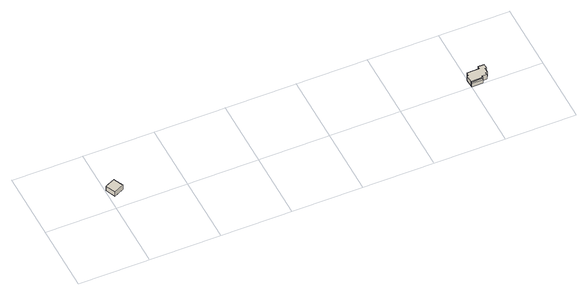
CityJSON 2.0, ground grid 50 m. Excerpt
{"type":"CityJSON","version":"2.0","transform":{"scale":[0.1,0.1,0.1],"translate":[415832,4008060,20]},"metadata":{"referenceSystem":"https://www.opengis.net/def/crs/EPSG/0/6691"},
"CityObjects":{
"building1":{"type":"Building","attributes":{"class":"3001","measuredHeight":5.2,"BuildingRiverFloodingRiskAttribute.description":"3","BuildingRiverFloodingRiskAttribute.rank":"2","BuildingRiverFloodingRiskAttribute.depth":2.01,"BuildingRiverFloodingRiskAttribute.adminType":"2","BuildingRiverFloodingRiskAttribute.scale":"2","BuildingRiverFloodingRiskAttribute.duration":13.8,"BuildingIDAttribute.prefecture":"08","BuildingIDAttribute.city":"08220"},"geometry":[{"type":"Solid","lod":"1","boundaries":[[[[0,1,2,3,4,5]],[[4,6,7,5]],[[3,8,6,4]],[[2,9,8,3]],[[1,10,9,2]],[[0,11,10,1]],[[5,7,11,0]],[[6,8,9,10,11,7]]]]}]},
"building2":{"type":"Building","attributes":{"class":"3003","measuredHeight":6.8,"BuildingRiverFloodingRiskAttribute.description":"3","BuildingRiverFloodingRiskAttribute.rank":"2","BuildingRiverFloodingRiskAttribute.depth":2.15,"BuildingRiverFloodingRiskAttribute.adminType":"2","BuildingRiverFloodingRiskAttribute.scale":"2","BuildingRiverFloodingRiskAttribute.duration":13.85,"BuildingIDAttribute.prefecture":"08","BuildingIDAttribute.city":"08220"},"geometry":[{"type":"Solid","lod":"1","boundaries":[[[[12,13,14,15]],[[14,16,17,15]],[[13,18,16,14]],[[12,19,18,13]],[[15,17,19,12]],[[16,18,19,17]]]]}]},
"building3":{"type":"Building","attributes":{"class":"3001","measuredHeight":5,"BuildingRiverFloodingRiskAttribute.description":"3","BuildingRiverFloodingRiskAttribute.rank":"2","BuildingRiverFloodingRiskAttribute.depth":2.14,"BuildingRiverFloodingRiskAttribute.adminType":"2","BuildingRiverFloodingRiskAttribute.scale":"2","BuildingRiverFloodingRiskAttribute.duration":13.85,"BuildingIDAttribute.prefecture":"08","BuildingIDAttribute.city":"08220"},"geometry":[{"type":"Solid","lod":"1","boundaries":[[[[20,21,22,23,24,25,26,27,28,29,30,31,32,33,34,35]],[[34,36,37,35]],[[33,38,36,34]],[[32,39,38,33]],[[31,40,39,32]],[[30,41,40,31]],[[29,42,41,30]],[[28,43,42,29]],[[27,44,43,28]],[[26,45,44,27]],[[25,46,45,26]],[[24,47,46,25]],[[23,48,47,24]],[[22,49,48,23]],[[21,50,49,22]],[[20,51,50,21]],[[35,37,51,20]],[[36,38,39,40,41,42,43,44,45,46,47,48,49,50,51,37]]]]}]}
},
"vertices":[
[106,130,4],[34,97,4],[4,167,4],[21,175,4],[75,199,4],[86,175,4],[75,199,43],[86,175,43],[21,175,43],[4,167,43],[34,97,43],[106,130,43],
[2499,0,4],[2499,14,4],[2579,16,4],[2579,1,4],[2579,16,36],[2579,1,36],[2499,14,36],[2499,0,36],
[2639,79,2],[2627,79,2],[2628,43,2],[2615,43,2],[2616,25,2],[2583,25,2],[2583,16,2],[2579,16,2],[2499,14,2],[2498,14,2],[2497,67,2],[2508,67,2],[2508,93,2],[2596,94,2],[2596,113,2],[2638,112,2],[2596,113,44],[2638,112,44],[2596,94,44],[2508,93,44],[2508,67,44],[2497,67,44],[2498,14,44],[2499,14,44],[2579,16,44],[2583,16,44],[2583,25,44],[2616,25,44],[2615,43,44],[2628,43,44],[2627,79,44],[2639,79,44]
]}
